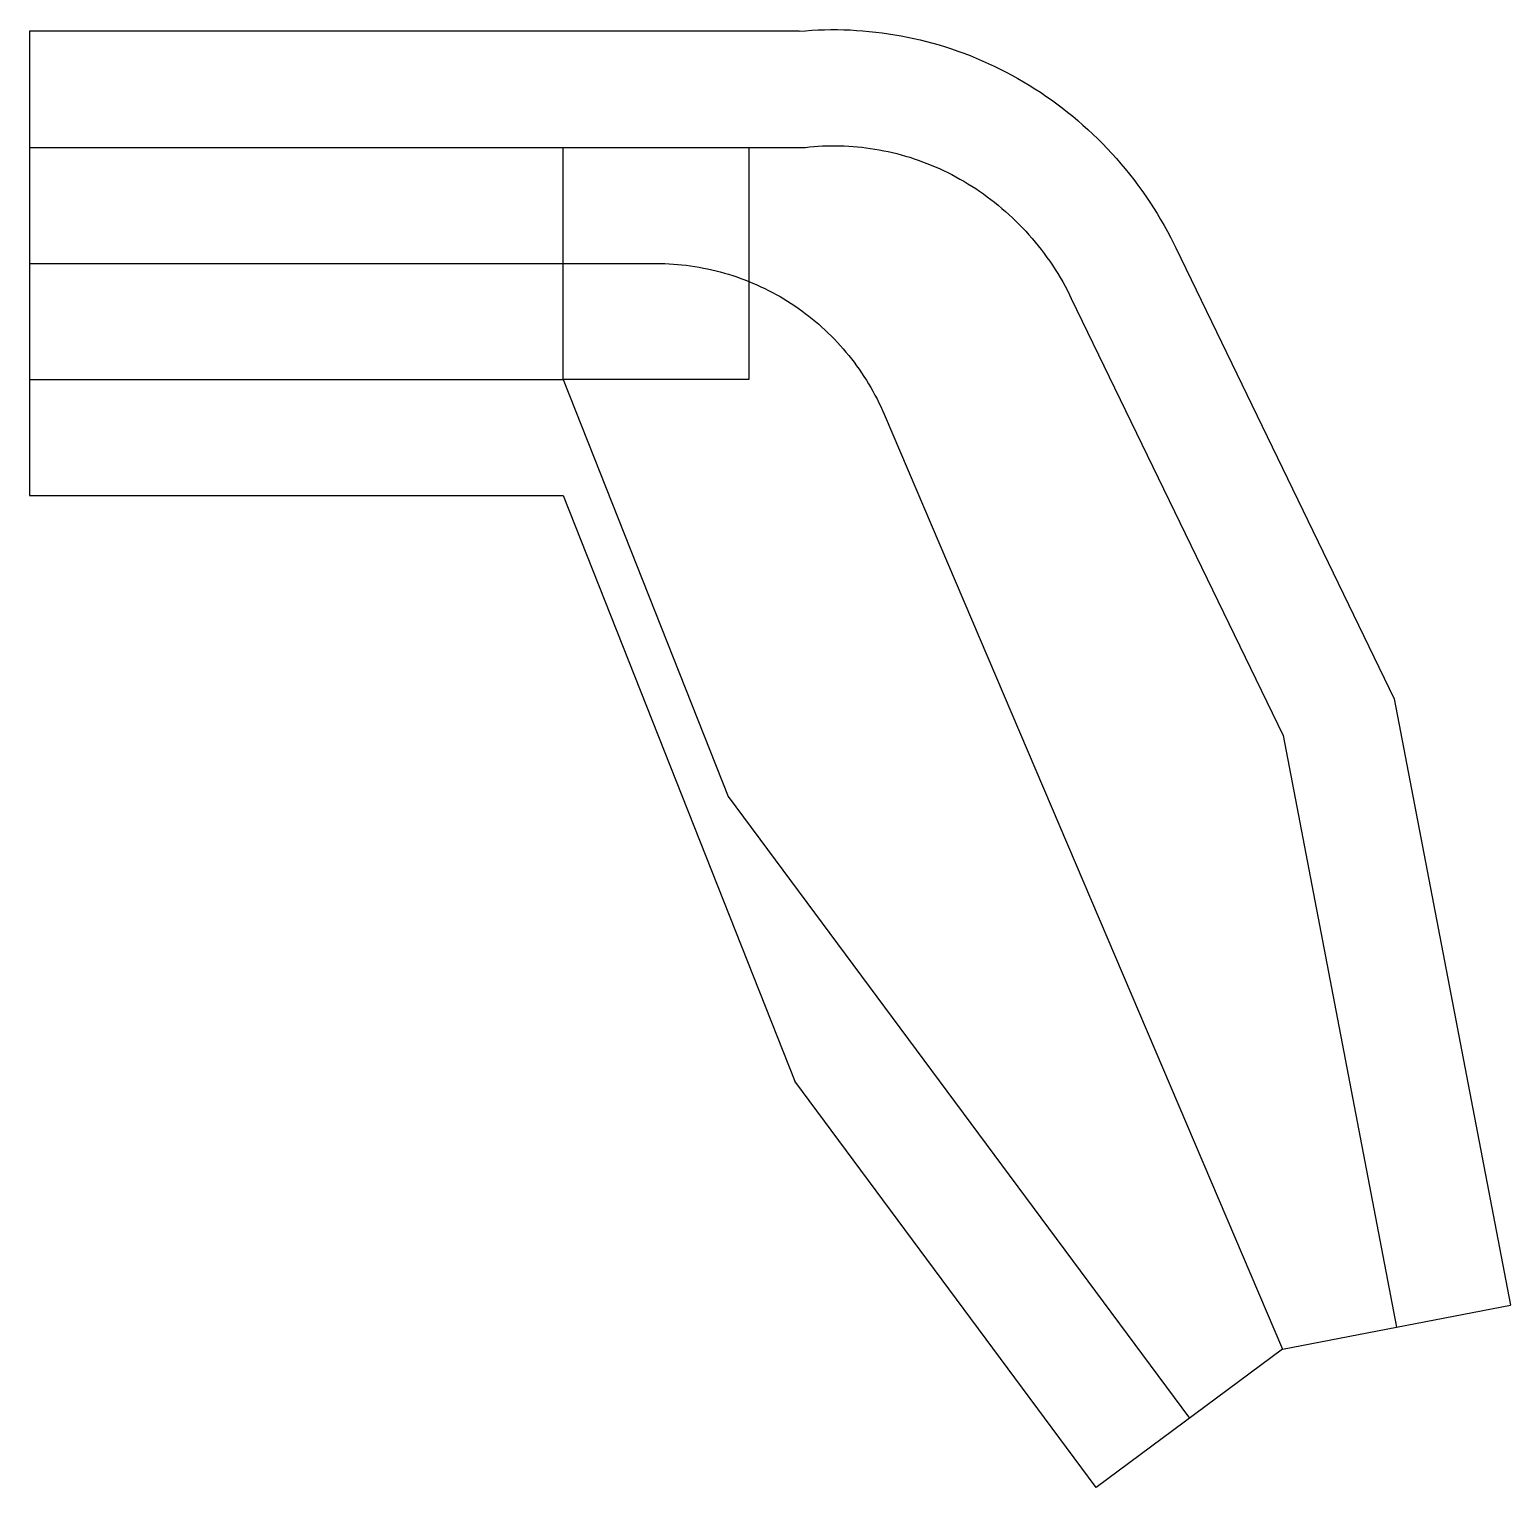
# Model space of a CAD drawing. Header units: metres. Extents: x -10000 to 13638, y -19528 to 3730.
import ezdxf

# ---------------------------------------------------------------- set-up
doc = ezdxf.new("R2010")
doc.units = ezdxf.units.M

msp = doc.modelspace()

# ---------------------------------------------------------------- linework, layer by layer
at = {"color": 1}
for p, q in [((-10000, 3704), (-10000, -3704)), ((2286, 3704), (-10000, 3704)), ((-10000, 1852), (2383, 1852)), ((8296, 251), (11783, -6946)), ((6629, -557), (10010, -7534)), ((-10000, -1852), (-1482, -1852)), ((-1482, -1852), (1151, -8506)), ((-10000, -3704), (-1482, -3704)), ((-1482, -3704), (2214, -13046)), ((11783, -6946), (13638, -16623)), ((10010, -7534), (11819, -16972)), ((1151, -8506), (8513, -18424)), ((7026, -19528), (2214, -13046)), ((10000, -17321), (13638, -16623)), ((10000, -17321), (7026, -19528))]:
    msp.add_line(p, q, dxfattribs=at)
for points in [[(2286, 3704), (2386, 3713), (2487, 3720), (2589, 3725), (2690, 3729), (2792, 3730), (2894, 3730), (2996, 3728), (3098, 3725), (3200, 3719), (3302, 3712), (3404, 3703), (3506, 3692), (3609, 3680), (3711, 3665), (3812, 3649), (3914, 3631), (4016, 3612), (4117, 3590), (4218, 3567), (4319, 3541), (4419, 3514), (4519, 3486), (4619, 3455), (4718, 3423), (4817, 3389), (4915, 3353), (5013, 3315), (5110, 3276), (5207, 3235), (5303, 3192), (5398, 3148), (5493, 3101), (5587, 3053), (5681, 3004), (5773, 2952), (5865, 2899), (5956, 2844), (6046, 2788), (6135, 2730), (6224, 2670), (6311, 2609), (6398, 2546), (6483, 2482), (6568, 2416), (6651, 2348), (6733, 2279), (6814, 2208), (6894, 2136), (6973, 2063), (7051, 1988), (7127, 1911), (7203, 1833), (7276, 1754), (7349, 1673), (7420, 1591), (7490, 1508), (7559, 1423), (7626, 1337), (7692, 1250), (7756, 1161), (7819, 1071), (7880, 980), (7940, 888), (7998, 795), (8055, 701), (8110, 605), (8163, 509), (8215, 411), (8265, 312), (8296, 251)], [(1482, -1852), (-1482, -1852), (-1482, 1852), (1482, 1852), (1482, -1852)], [(2383, 1852), (2451, 1859), (2519, 1866), (2588, 1870), (2657, 1874), (2726, 1877), (2796, 1878), (2865, 1878), (2935, 1877), (3005, 1875), (3075, 1872), (3144, 1867), (3214, 1861), (3284, 1854), (3354, 1845), (3424, 1836), (3494, 1825), (3564, 1813), (3634, 1799), (3704, 1785), (3773, 1769), (3843, 1752), (3912, 1733), (3981, 1714), (4050, 1693), (4118, 1671), (4186, 1647), (4254, 1623), (4322, 1597), (4390, 1570), (4457, 1542), (4523, 1512), (4589, 1482), (4655, 1450), (4721, 1417), (4786, 1382), (4850, 1347), (4914, 1310), (4977, 1272), (5040, 1233), (5102, 1193), (5164, 1151), (5225, 1109), (5285, 1065), (5345, 1020), (5404, 975), (5463, 928), (5520, 879), (5577, 830), (5633, 780), (5689, 729), (5743, 676), (5797, 623), (5850, 568), (5902, 513), (5953, 456), (6003, 399), (6053, 340), (6101, 281), (6148, 220), (6195, 159), (6240, 97), (6285, 34), (6328, -30), (6370, -95), (6412, -161), (6452, -227), (6491, -295), (6529, -363), (6566, -432), (6602, -502), (6629, -557)], [(-10000, 0), (0, 0), (69, -1), (138, -2), (207, -5), (276, -10), (345, -15), (414, -22), (482, -30), (551, -39), (619, -49), (687, -60), (755, -73), (823, -86), (890, -101), (958, -118), (1024, -135), (1091, -153), (1157, -173), (1223, -194), (1289, -216), (1354, -239), (1418, -263), (1483, -288), (1546, -315), (1610, -342), (1673, -371), (1735, -401), (1797, -431), (1858, -463), (1919, -496), (1979, -530), (2038, -565), (2097, -601), (2156, -639), (2213, -677), (2270, -716), (2326, -756), (2382, -797), (2437, -839), (2491, -882), (2544, -926), (2597, -971), (2648, -1017), (2699, -1063), (2749, -1111), (2799, -1159), (2847, -1209), (2895, -1259), (2941, -1310), (2987, -1361), (3032, -1414), (3076, -1467), (3119, -1521), (3161, -1576), (3202, -1632), (3242, -1688), (3281, -1745), (3319, -1802), (3357, -1861), (3393, -1919), (3428, -1979), (3462, -2039), (3495, -2100), (3527, -2161), (3557, -2223), (3587, -2285), (3616, -2348), (3641, -2406), (10000, -17321)]]:
    msp.add_lwpolyline(points, dxfattribs=at)

doc.saveas('drawing.dxf')
